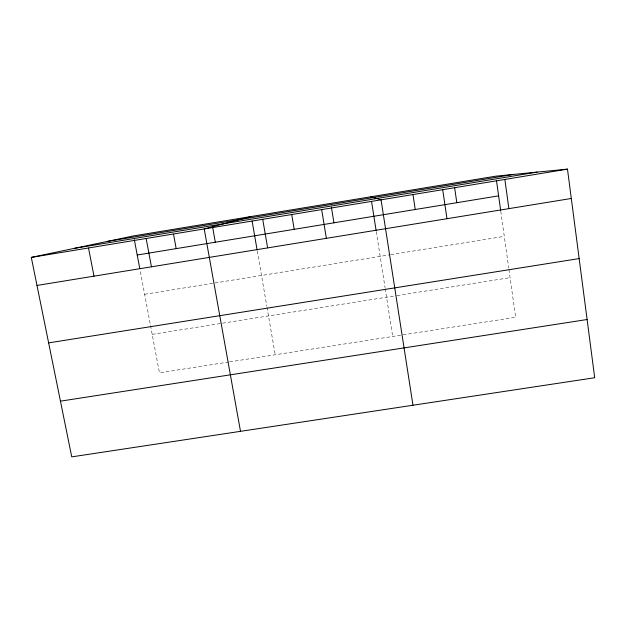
<?xml version="1.0" encoding="UTF-8"?>
<svg xmlns="http://www.w3.org/2000/svg" width="626" height="626" viewBox="0 0 626 626"><rect width="100%" height="100%" fill="white"/><g stroke="black" fill="none" stroke-linecap="round" stroke-linejoin="round"><path stroke-width="0.47" stroke-dasharray="3.13 2.35" d="M144.637 294.29L389.732 254.821M390.687 254.665L504.29 236.37M152.196 334.347L396.086 295.707M397.04 295.558L510.065 277.654M228.717 362.016L159.458 372.814L140.114 270.338M229.687 361.867L402.189 334.98M403.136 334.832L515.621 317.304L508.86 269.016M257.263 250.901L266.84 306.286M267.005 307.249L275.213 354.77M376.265 231.542L385.068 287.717M385.217 288.664L392.705 336.459M500.777 211.291L508.727 268.053"/><path stroke-width="0.94" d="M251.316 216.494L204.217 228.936L240.501 431.33M31.3 257.403L133.612 235.9L495.862 176.156L567.477 169.13L594.7 377.736L71.747 456.87L31.3 257.403L567.477 169.13M107.985 241.292L513.656 174.411M74.33 248.358L537.163 172.103M137.219 255.009L498.617 195.86M36.989 285.44L571.303 198.473M48.632 342.884L579.152 258.577M60.448 401.164L587.102 319.518M370.819 196.783L381.046 199.827L412.98 405.233M88.509 247.982L94.002 276.16M134.332 239.727L139.754 268.421M146.148 238.498L151.445 266.809M173.535 234.257L176.172 248.632M212.574 226.839L215.313 242.223M252.114 221.088L257.106 249.962M262.717 219.303L267.623 247.904M291.724 214.561L294.197 229.319M321.662 209.6L326.357 238.342M331.381 207.089L333.932 222.809M371.547 201.423L376.116 230.587M412.988 194.6L415.241 209.507M442.707 189.67L446.98 218.709M454.64 187.745L456.816 202.699M496.52 180.851L500.643 210.328M504.846 179.443L508.899 208.63"/></g></svg>
